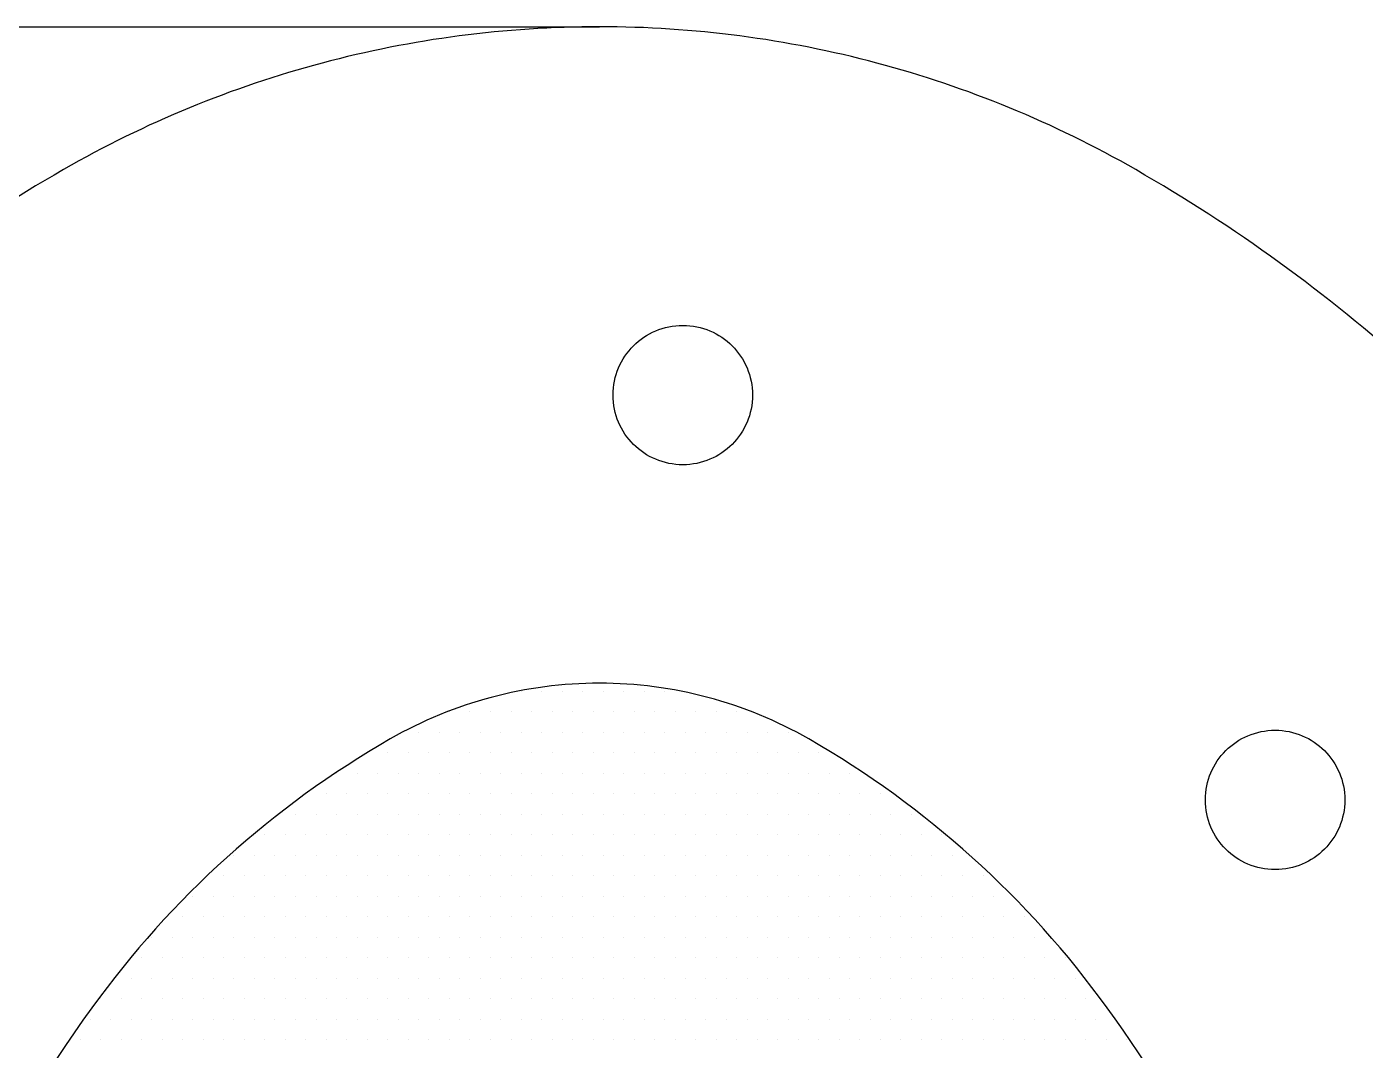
# Model space of a CAD drawing. Extents: x -695511 to 885008, y -751583 to -95266.
# Drawn here: x -594090.6 to -593683, y -234299.6 to -233987.8 of the extents above; entities that cross this region are included whole.
import ezdxf

# ---------------------------------------------------------------- set-up
doc = ezdxf.new("R2010")
doc.units = 0
doc.header["$LTSCALE"] = 1000
doc.header["$MEASUREMENT"] = 0
doc.linetypes.add('DASH', pattern=[0.35, 0.25, -0.1])
doc.layers.add('2', color=2, linetype='Continuous')

# ---------------------------------------------------------------- blocks, each defined once
blk = doc.blocks.new('*X153')
at = {"color": 0}
for p, q in [((49650, 16312.5), (49650, 16312.5)), ((49656.25, 16312.5), (49656.25, 16312.5)), ((49662.5, 16312.5), (49662.5, 16312.5)), ((49668.75, 16312.5), (49668.75, 16312.5)), ((49675, 16312.5), (49675, 16312.5)), ((49681.25, 16312.5), (49681.25, 16312.5)), ((49687.5, 16312.5), (49687.5, 16312.5)), ((49693.75, 16312.5), (49693.75, 16312.5)), ((49628.125, 16306.25), (49628.125, 16306.25)), ((49634.375, 16306.25), (49634.375, 16306.25)), ((49640.625, 16306.25), (49640.625, 16306.25)), ((49646.875, 16306.25), (49646.875, 16306.25)), ((49653.125, 16306.25), (49653.125, 16306.25)), ((49659.375, 16306.25), (49659.375, 16306.25)), ((49665.625, 16306.25), (49665.625, 16306.25)), ((49671.875, 16306.25), (49671.875, 16306.25)), ((49678.125, 16306.25), (49678.125, 16306.25)), ((49684.375, 16306.25), (49684.375, 16306.25)), ((49690.625, 16306.25), (49690.625, 16306.25)), ((49696.875, 16306.25), (49696.875, 16306.25)), ((49703.125, 16306.25), (49703.125, 16306.25)), ((49709.375, 16306.25), (49709.375, 16306.25)), ((49715.625, 16306.25), (49715.625, 16306.25)), ((49618.75, 16300), (49618.75, 16300)), ((49625, 16300), (49625, 16300)), ((49631.25, 16300), (49631.25, 16300)), ((49637.5, 16300), (49637.5, 16300)), ((49643.75, 16300), (49643.75, 16300)), ((49650, 16300), (49650, 16300)), ((49656.25, 16300), (49656.25, 16300)), ((49662.5, 16300), (49662.5, 16300)), ((49668.75, 16300), (49668.75, 16300)), ((49675, 16300), (49675, 16300)), ((49681.25, 16300), (49681.25, 16300)), ((49687.5, 16300), (49687.5, 16300)), ((49693.75, 16300), (49693.75, 16300)), ((49700, 16300), (49700, 16300)), ((49706.25, 16300), (49706.25, 16300)), ((49712.5, 16300), (49712.5, 16300)), ((49718.75, 16300), (49718.75, 16300)), ((49725, 16300), (49725, 16300)), ((49731.25, 16300), (49731.25, 16300)), ((49603.125, 16293.75), (49603.125, 16293.75)), ((49609.375, 16293.75), (49609.375, 16293.75)), ((49615.625, 16293.75), (49615.625, 16293.75)), ((49621.875, 16293.75), (49621.875, 16293.75)), ((49628.125, 16293.75), (49628.125, 16293.75)), ((49634.375, 16293.75), (49634.375, 16293.75)), ((49640.625, 16293.75), (49640.625, 16293.75)), ((49646.875, 16293.75), (49646.875, 16293.75)), ((49653.125, 16293.75), (49653.125, 16293.75)), ((49659.375, 16293.75), (49659.375, 16293.75)), ((49665.625, 16293.75), (49665.625, 16293.75)), ((49671.875, 16293.75), (49671.875, 16293.75)), ((49678.125, 16293.75), (49678.125, 16293.75)), ((49684.375, 16293.75), (49684.375, 16293.75)), ((49690.625, 16293.75), (49690.625, 16293.75)), ((49696.875, 16293.75), (49696.875, 16293.75)), ((49703.125, 16293.75), (49703.125, 16293.75)), ((49709.375, 16293.75), (49709.375, 16293.75)), ((49715.625, 16293.75), (49715.625, 16293.75)), ((49721.875, 16293.75), (49721.875, 16293.75)), ((49728.125, 16293.75), (49728.125, 16293.75)), ((49734.375, 16293.75), (49734.375, 16293.75)), ((49740.625, 16293.75), (49740.625, 16293.75)), ((49593.75, 16287.5), (49593.75, 16287.5)), ((49600, 16287.5), (49600, 16287.5)), ((49606.25, 16287.5), (49606.25, 16287.5)), ((49612.5, 16287.5), (49612.5, 16287.5)), ((49618.75, 16287.5), (49618.75, 16287.5)), ((49625, 16287.5), (49625, 16287.5)), ((49631.25, 16287.5), (49631.25, 16287.5)), ((49637.5, 16287.5), (49637.5, 16287.5)), ((49643.75, 16287.5), (49643.75, 16287.5)), ((49650, 16287.5), (49650, 16287.5)), ((49656.25, 16287.5), (49656.25, 16287.5)), ((49662.5, 16287.5), (49662.5, 16287.5)), ((49668.75, 16287.5), (49668.75, 16287.5)), ((49675, 16287.5), (49675, 16287.5)), ((49681.25, 16287.5), (49681.25, 16287.5)), ((49687.5, 16287.5), (49687.5, 16287.5)), ((49693.75, 16287.5), (49693.75, 16287.5)), ((49700, 16287.5), (49700, 16287.5)), ((49706.25, 16287.5), (49706.25, 16287.5)), ((49712.5, 16287.5), (49712.5, 16287.5)), ((49718.75, 16287.5), (49718.75, 16287.5)), ((49725, 16287.5), (49725, 16287.5)), ((49731.25, 16287.5), (49731.25, 16287.5)), ((49737.5, 16287.5), (49737.5, 16287.5)), ((49743.75, 16287.5), (49743.75, 16287.5)), ((49750, 16287.5), (49750, 16287.5)), ((49584.375, 16281.25), (49584.375, 16281.25)), ((49590.625, 16281.25), (49590.625, 16281.25)), ((49596.875, 16281.25), (49596.875, 16281.25)), ((49603.125, 16281.25), (49603.125, 16281.25)), ((49609.375, 16281.25), (49609.375, 16281.25)), ((49615.625, 16281.25), (49615.625, 16281.25)), ((49621.875, 16281.25), (49621.875, 16281.25)), ((49628.125, 16281.25), (49628.125, 16281.25)), ((49634.375, 16281.25), (49634.375, 16281.25)), ((49640.625, 16281.25), (49640.625, 16281.25)), ((49646.875, 16281.25), (49646.875, 16281.25)), ((49653.125, 16281.25), (49653.125, 16281.25)), ((49659.375, 16281.25), (49659.375, 16281.25)), ((49665.625, 16281.25), (49665.625, 16281.25)), ((49671.875, 16281.25), (49671.875, 16281.25)), ((49678.125, 16281.25), (49678.125, 16281.25)), ((49684.375, 16281.25), (49684.375, 16281.25)), ((49690.625, 16281.25), (49690.625, 16281.25)), ((49696.875, 16281.25), (49696.875, 16281.25)), ((49703.125, 16281.25), (49703.125, 16281.25)), ((49709.375, 16281.25), (49709.375, 16281.25)), ((49715.625, 16281.25), (49715.625, 16281.25)), ((49721.875, 16281.25), (49721.875, 16281.25)), ((49728.125, 16281.25), (49728.125, 16281.25)), ((49734.375, 16281.25), (49734.375, 16281.25)), ((49740.625, 16281.25), (49740.625, 16281.25)), ((49746.875, 16281.25), (49746.875, 16281.25)), ((49753.125, 16281.25), (49753.125, 16281.25)), ((49759.375, 16281.25), (49759.375, 16281.25)), ((49581.25, 16275), (49581.25, 16275)), ((49587.5, 16275), (49587.5, 16275)), ((49593.75, 16275), (49593.75, 16275)), ((49600, 16275), (49600, 16275)), ((49606.25, 16275), (49606.25, 16275)), ((49612.5, 16275), (49612.5, 16275)), ((49618.75, 16275), (49618.75, 16275)), ((49625, 16275), (49625, 16275)), ((49631.25, 16275), (49631.25, 16275)), ((49637.5, 16275), (49637.5, 16275)), ((49643.75, 16275), (49643.75, 16275)), ((49650, 16275), (49650, 16275)), ((49656.25, 16275), (49656.25, 16275)), ((49662.5, 16275), (49662.5, 16275)), ((49668.75, 16275), (49668.75, 16275)), ((49675, 16275), (49675, 16275)), ((49681.25, 16275), (49681.25, 16275)), ((49687.5, 16275), (49687.5, 16275)), ((49693.75, 16275), (49693.75, 16275)), ((49700, 16275), (49700, 16275)), ((49706.25, 16275), (49706.25, 16275)), ((49712.5, 16275), (49712.5, 16275)), ((49718.75, 16275), (49718.75, 16275)), ((49725, 16275), (49725, 16275)), ((49731.25, 16275), (49731.25, 16275)), ((49737.5, 16275), (49737.5, 16275)), ((49743.75, 16275), (49743.75, 16275)), ((49750, 16275), (49750, 16275)), ((49756.25, 16275), (49756.25, 16275)), ((49762.5, 16275), (49762.5, 16275)), ((49768.75, 16275), (49768.75, 16275)), ((49571.875, 16268.75), (49571.875, 16268.75)), ((49578.125, 16268.75), (49578.125, 16268.75)), ((49584.375, 16268.75), (49584.375, 16268.75)), ((49590.625, 16268.75), (49590.625, 16268.75)), ((49596.875, 16268.75), (49596.875, 16268.75)), ((49603.125, 16268.75), (49603.125, 16268.75)), ((49609.375, 16268.75), (49609.375, 16268.75)), ((49615.625, 16268.75), (49615.625, 16268.75)), ((49621.875, 16268.75), (49621.875, 16268.75)), ((49628.125, 16268.75), (49628.125, 16268.75)), ((49634.375, 16268.75), (49634.375, 16268.75)), ((49640.625, 16268.75), (49640.625, 16268.75)), ((49646.875, 16268.75), (49646.875, 16268.75)), ((49653.125, 16268.75), (49653.125, 16268.75)), ((49659.375, 16268.75), (49659.375, 16268.75)), ((49665.625, 16268.75), (49665.625, 16268.75)), ((49671.875, 16268.75), (49671.875, 16268.75)), ((49678.125, 16268.75), (49678.125, 16268.75)), ((49684.375, 16268.75), (49684.375, 16268.75)), ((49690.625, 16268.75), (49690.625, 16268.75)), ((49696.875, 16268.75), (49696.875, 16268.75)), ((49703.125, 16268.75), (49703.125, 16268.75)), ((49709.375, 16268.75), (49709.375, 16268.75)), ((49715.625, 16268.75), (49715.625, 16268.75)), ((49721.875, 16268.75), (49721.875, 16268.75)), ((49728.125, 16268.75), (49728.125, 16268.75)), ((49734.375, 16268.75), (49734.375, 16268.75)), ((49740.625, 16268.75), (49740.625, 16268.75)), ((49746.875, 16268.75), (49746.875, 16268.75)), ((49753.125, 16268.75), (49753.125, 16268.75)), ((49759.375, 16268.75), (49759.375, 16268.75)), ((49765.625, 16268.75), (49765.625, 16268.75)), ((49771.875, 16268.75), (49771.875, 16268.75)), ((49778.125, 16268.75), (49778.125, 16268.75)), ((49562.5, 16262.5), (49562.5, 16262.5)), ((49568.75, 16262.5), (49568.75, 16262.5)), ((49575, 16262.5), (49575, 16262.5)), ((49581.25, 16262.5), (49581.25, 16262.5)), ((49587.5, 16262.5), (49587.5, 16262.5)), ((49593.75, 16262.5), (49593.75, 16262.5)), ((49600, 16262.5), (49600, 16262.5)), ((49606.25, 16262.5), (49606.25, 16262.5)), ((49612.5, 16262.5), (49612.5, 16262.5)), ((49618.75, 16262.5), (49618.75, 16262.5)), ((49625, 16262.5), (49625, 16262.5)), ((49631.25, 16262.5), (49631.25, 16262.5)), ((49637.5, 16262.5), (49637.5, 16262.5)), ((49643.75, 16262.5), (49643.75, 16262.5)), ((49650, 16262.5), (49650, 16262.5)), ((49656.25, 16262.5), (49656.25, 16262.5)), ((49662.5, 16262.5), (49662.5, 16262.5)), ((49668.75, 16262.5), (49668.75, 16262.5)), ((49675, 16262.5), (49675, 16262.5)), ((49681.25, 16262.5), (49681.25, 16262.5)), ((49687.5, 16262.5), (49687.5, 16262.5)), ((49693.75, 16262.5), (49693.75, 16262.5)), ((49700, 16262.5), (49700, 16262.5)), ((49706.25, 16262.5), (49706.25, 16262.5)), ((49712.5, 16262.5), (49712.5, 16262.5)), ((49718.75, 16262.5), (49718.75, 16262.5)), ((49725, 16262.5), (49725, 16262.5)), ((49731.25, 16262.5), (49731.25, 16262.5)), ((49737.5, 16262.5), (49737.5, 16262.5)), ((49743.75, 16262.5), (49743.75, 16262.5)), ((49750, 16262.5), (49750, 16262.5)), ((49756.25, 16262.5), (49756.25, 16262.5)), ((49762.5, 16262.5), (49762.5, 16262.5)), ((49768.75, 16262.5), (49768.75, 16262.5)), ((49775, 16262.5), (49775, 16262.5)), ((49781.25, 16262.5), (49781.25, 16262.5)), ((49559.375, 16256.25), (49559.375, 16256.25)), ((49565.625, 16256.25), (49565.625, 16256.25)), ((49571.875, 16256.25), (49571.875, 16256.25)), ((49578.125, 16256.25), (49578.125, 16256.25)), ((49584.375, 16256.25), (49584.375, 16256.25)), ((49590.625, 16256.25), (49590.625, 16256.25)), ((49596.875, 16256.25), (49596.875, 16256.25)), ((49603.125, 16256.25), (49603.125, 16256.25)), ((49609.375, 16256.25), (49609.375, 16256.25)), ((49615.625, 16256.25), (49615.625, 16256.25)), ((49621.875, 16256.25), (49621.875, 16256.25)), ((49628.125, 16256.25), (49628.125, 16256.25)), ((49634.375, 16256.25), (49634.375, 16256.25)), ((49640.625, 16256.25), (49640.625, 16256.25)), ((49646.875, 16256.25), (49646.875, 16256.25)), ((49653.125, 16256.25), (49653.125, 16256.25)), ((49659.375, 16256.25), (49659.375, 16256.25)), ((49665.625, 16256.25), (49665.625, 16256.25)), ((49671.875, 16256.25), (49671.875, 16256.25)), ((49678.125, 16256.25), (49678.125, 16256.25)), ((49684.375, 16256.25), (49684.375, 16256.25)), ((49690.625, 16256.25), (49690.625, 16256.25)), ((49696.875, 16256.25), (49696.875, 16256.25)), ((49703.125, 16256.25), (49703.125, 16256.25)), ((49709.375, 16256.25), (49709.375, 16256.25)), ((49715.625, 16256.25), (49715.625, 16256.25)), ((49721.875, 16256.25), (49721.875, 16256.25)), ((49728.125, 16256.25), (49728.125, 16256.25)), ((49734.375, 16256.25), (49734.375, 16256.25)), ((49740.625, 16256.25), (49740.625, 16256.25)), ((49746.875, 16256.25), (49746.875, 16256.25)), ((49753.125, 16256.25), (49753.125, 16256.25)), ((49759.375, 16256.25), (49759.375, 16256.25)), ((49765.625, 16256.25), (49765.625, 16256.25)), ((49771.875, 16256.25), (49771.875, 16256.25)), ((49778.125, 16256.25), (49778.125, 16256.25)), ((49784.375, 16256.25), (49784.375, 16256.25)), ((49790.625, 16256.25), (49790.625, 16256.25)), ((49550, 16250), (49550, 16250)), ((49556.25, 16250), (49556.25, 16250)), ((49562.5, 16250), (49562.5, 16250)), ((49568.75, 16250), (49568.75, 16250)), ((49575, 16250), (49575, 16250)), ((49581.25, 16250), (49581.25, 16250)), ((49587.5, 16250), (49587.5, 16250)), ((49593.75, 16250), (49593.75, 16250)), ((49600, 16250), (49600, 16250)), ((49606.25, 16250), (49606.25, 16250)), ((49612.5, 16250), (49612.5, 16250)), ((49618.75, 16250), (49618.75, 16250)), ((49625, 16250), (49625, 16250)), ((49631.25, 16250), (49631.25, 16250)), ((49637.5, 16250), (49637.5, 16250)), ((49643.75, 16250), (49643.75, 16250)), ((49650, 16250), (49650, 16250)), ((49656.25, 16250), (49656.25, 16250)), ((49662.5, 16250), (49662.5, 16250)), ((49668.75, 16250), (49668.75, 16250)), ((49675, 16250), (49675, 16250)), ((49681.25, 16250), (49681.25, 16250)), ((49687.5, 16250), (49687.5, 16250)), ((49693.75, 16250), (49693.75, 16250)), ((49700, 16250), (49700, 16250)), ((49706.25, 16250), (49706.25, 16250)), ((49712.5, 16250), (49712.5, 16250)), ((49718.75, 16250), (49718.75, 16250)), ((49725, 16250), (49725, 16250)), ((49731.25, 16250), (49731.25, 16250)), ((49737.5, 16250), (49737.5, 16250)), ((49743.75, 16250), (49743.75, 16250)), ((49750, 16250), (49750, 16250)), ((49756.25, 16250), (49756.25, 16250)), ((49762.5, 16250), (49762.5, 16250)), ((49768.75, 16250), (49768.75, 16250)), ((49775, 16250), (49775, 16250)), ((49781.25, 16250), (49781.25, 16250)), ((49787.5, 16250), (49787.5, 16250)), ((49793.75, 16250), (49793.75, 16250)), ((49546.875, 16243.75), (49546.875, 16243.75)), ((49553.125, 16243.75), (49553.125, 16243.75)), ((49559.375, 16243.75), (49559.375, 16243.75)), ((49565.625, 16243.75), (49565.625, 16243.75)), ((49571.875, 16243.75), (49571.875, 16243.75)), ((49578.125, 16243.75), (49578.125, 16243.75)), ((49584.375, 16243.75), (49584.375, 16243.75)), ((49590.625, 16243.75), (49590.625, 16243.75)), ((49596.875, 16243.75), (49596.875, 16243.75)), ((49603.125, 16243.75), (49603.125, 16243.75)), ((49609.375, 16243.75), (49609.375, 16243.75)), ((49615.625, 16243.75), (49615.625, 16243.75)), ((49621.875, 16243.75), (49621.875, 16243.75)), ((49628.125, 16243.75), (49628.125, 16243.75)), ((49634.375, 16243.75), (49634.375, 16243.75)), ((49640.625, 16243.75), (49640.625, 16243.75)), ((49646.875, 16243.75), (49646.875, 16243.75)), ((49653.125, 16243.75), (49653.125, 16243.75)), ((49659.375, 16243.75), (49659.375, 16243.75)), ((49665.625, 16243.75), (49665.625, 16243.75)), ((49671.875, 16243.75), (49671.875, 16243.75)), ((49678.125, 16243.75), (49678.125, 16243.75)), ((49684.375, 16243.75), (49684.375, 16243.75)), ((49690.625, 16243.75), (49690.625, 16243.75)), ((49696.875, 16243.75), (49696.875, 16243.75)), ((49703.125, 16243.75), (49703.125, 16243.75)), ((49709.375, 16243.75), (49709.375, 16243.75)), ((49715.625, 16243.75), (49715.625, 16243.75)), ((49721.875, 16243.75), (49721.875, 16243.75)), ((49728.125, 16243.75), (49728.125, 16243.75)), ((49734.375, 16243.75), (49734.375, 16243.75)), ((49740.625, 16243.75), (49740.625, 16243.75)), ((49746.875, 16243.75), (49746.875, 16243.75)), ((49753.125, 16243.75), (49753.125, 16243.75)), ((49759.375, 16243.75), (49759.375, 16243.75)), ((49765.625, 16243.75), (49765.625, 16243.75)), ((49771.875, 16243.75), (49771.875, 16243.75)), ((49778.125, 16243.75), (49778.125, 16243.75)), ((49784.375, 16243.75), (49784.375, 16243.75)), ((49790.625, 16243.75), (49790.625, 16243.75)), ((49796.875, 16243.75), (49796.875, 16243.75)), ((49803.125, 16243.75), (49803.125, 16243.75)), ((49537.5, 16237.5), (49537.5, 16237.5)), ((49543.75, 16237.5), (49543.75, 16237.5)), ((49550, 16237.5), (49550, 16237.5)), ((49556.25, 16237.5), (49556.25, 16237.5)), ((49562.5, 16237.5), (49562.5, 16237.5)), ((49568.75, 16237.5), (49568.75, 16237.5)), ((49575, 16237.5), (49575, 16237.5)), ((49581.25, 16237.5), (49581.25, 16237.5)), ((49587.5, 16237.5), (49587.5, 16237.5)), ((49593.75, 16237.5), (49593.75, 16237.5)), ((49600, 16237.5), (49600, 16237.5)), ((49606.25, 16237.5), (49606.25, 16237.5)), ((49612.5, 16237.5), (49612.5, 16237.5)), ((49618.75, 16237.5), (49618.75, 16237.5)), ((49625, 16237.5), (49625, 16237.5)), ((49631.25, 16237.5), (49631.25, 16237.5)), ((49637.5, 16237.5), (49637.5, 16237.5)), ((49643.75, 16237.5), (49643.75, 16237.5)), ((49650, 16237.5), (49650, 16237.5)), ((49656.25, 16237.5), (49656.25, 16237.5)), ((49662.5, 16237.5), (49662.5, 16237.5)), ((49668.75, 16237.5), (49668.75, 16237.5)), ((49675, 16237.5), (49675, 16237.5)), ((49681.25, 16237.5), (49681.25, 16237.5)), ((49687.5, 16237.5), (49687.5, 16237.5)), ((49693.75, 16237.5), (49693.75, 16237.5)), ((49700, 16237.5), (49700, 16237.5)), ((49706.25, 16237.5), (49706.25, 16237.5)), ((49712.5, 16237.5), (49712.5, 16237.5)), ((49718.75, 16237.5), (49718.75, 16237.5)), ((49725, 16237.5), (49725, 16237.5)), ((49731.25, 16237.5), (49731.25, 16237.5)), ((49737.5, 16237.5), (49737.5, 16237.5)), ((49743.75, 16237.5), (49743.75, 16237.5)), ((49750, 16237.5), (49750, 16237.5)), ((49756.25, 16237.5), (49756.25, 16237.5)), ((49762.5, 16237.5), (49762.5, 16237.5)), ((49768.75, 16237.5), (49768.75, 16237.5)), ((49775, 16237.5), (49775, 16237.5)), ((49781.25, 16237.5), (49781.25, 16237.5)), ((49787.5, 16237.5), (49787.5, 16237.5)), ((49793.75, 16237.5), (49793.75, 16237.5)), ((49800, 16237.5), (49800, 16237.5)), ((49806.25, 16237.5), (49806.25, 16237.5)), ((49534.375, 16231.25), (49534.375, 16231.25)), ((49540.625, 16231.25), (49540.625, 16231.25)), ((49546.875, 16231.25), (49546.875, 16231.25)), ((49553.125, 16231.25), (49553.125, 16231.25)), ((49559.375, 16231.25), (49559.375, 16231.25)), ((49565.625, 16231.25), (49565.625, 16231.25)), ((49571.875, 16231.25), (49571.875, 16231.25)), ((49578.125, 16231.25), (49578.125, 16231.25)), ((49584.375, 16231.25), (49584.375, 16231.25)), ((49590.625, 16231.25), (49590.625, 16231.25)), ((49596.875, 16231.25), (49596.875, 16231.25)), ((49603.125, 16231.25), (49603.125, 16231.25)), ((49609.375, 16231.25), (49609.375, 16231.25)), ((49615.625, 16231.25), (49615.625, 16231.25)), ((49621.875, 16231.25), (49621.875, 16231.25)), ((49628.125, 16231.25), (49628.125, 16231.25)), ((49634.375, 16231.25), (49634.375, 16231.25)), ((49640.625, 16231.25), (49640.625, 16231.25)), ((49646.875, 16231.25), (49646.875, 16231.25)), ((49653.125, 16231.25), (49653.125, 16231.25)), ((49659.375, 16231.25), (49659.375, 16231.25)), ((49665.625, 16231.25), (49665.625, 16231.25)), ((49671.875, 16231.25), (49671.875, 16231.25)), ((49678.125, 16231.25), (49678.125, 16231.25)), ((49684.375, 16231.25), (49684.375, 16231.25)), ((49690.625, 16231.25), (49690.625, 16231.25)), ((49696.875, 16231.25), (49696.875, 16231.25)), ((49703.125, 16231.25), (49703.125, 16231.25)), ((49709.375, 16231.25), (49709.375, 16231.25)), ((49715.625, 16231.25), (49715.625, 16231.25)), ((49721.875, 16231.25), (49721.875, 16231.25)), ((49728.125, 16231.25), (49728.125, 16231.25)), ((49734.375, 16231.25), (49734.375, 16231.25)), ((49740.625, 16231.25), (49740.625, 16231.25)), ((49746.875, 16231.25), (49746.875, 16231.25)), ((49753.125, 16231.25), (49753.125, 16231.25)), ((49759.375, 16231.25), (49759.375, 16231.25)), ((49765.625, 16231.25), (49765.625, 16231.25)), ((49771.875, 16231.25), (49771.875, 16231.25)), ((49778.125, 16231.25), (49778.125, 16231.25)), ((49784.375, 16231.25), (49784.375, 16231.25)), ((49790.625, 16231.25), (49790.625, 16231.25)), ((49796.875, 16231.25), (49796.875, 16231.25)), ((49803.125, 16231.25), (49803.125, 16231.25)), ((49809.375, 16231.25), (49809.375, 16231.25)), ((49815.625, 16231.25), (49815.625, 16231.25)), ((49531.25, 16225), (49531.25, 16225)), ((49537.5, 16225), (49537.5, 16225)), ((49543.75, 16225), (49543.75, 16225)), ((49550, 16225), (49550, 16225)), ((49556.25, 16225), (49556.25, 16225)), ((49562.5, 16225), (49562.5, 16225)), ((49568.75, 16225), (49568.75, 16225)), ((49575, 16225), (49575, 16225)), ((49581.25, 16225), (49581.25, 16225)), ((49587.5, 16225), (49587.5, 16225)), ((49593.75, 16225), (49593.75, 16225)), ((49600, 16225), (49600, 16225)), ((49606.25, 16225), (49606.25, 16225)), ((49612.5, 16225), (49612.5, 16225)), ((49618.75, 16225), (49618.75, 16225)), ((49625, 16225), (49625, 16225)), ((49631.25, 16225), (49631.25, 16225)), ((49637.5, 16225), (49637.5, 16225)), ((49643.75, 16225), (49643.75, 16225)), ((49650, 16225), (49650, 16225)), ((49656.25, 16225), (49656.25, 16225)), ((49662.5, 16225), (49662.5, 16225)), ((49668.75, 16225), (49668.75, 16225)), ((49675, 16225), (49675, 16225)), ((49681.25, 16225), (49681.25, 16225)), ((49687.5, 16225), (49687.5, 16225)), ((49693.75, 16225), (49693.75, 16225)), ((49700, 16225), (49700, 16225)), ((49706.25, 16225), (49706.25, 16225)), ((49712.5, 16225), (49712.5, 16225)), ((49718.75, 16225), (49718.75, 16225)), ((49725, 16225), (49725, 16225)), ((49731.25, 16225), (49731.25, 16225)), ((49737.5, 16225), (49737.5, 16225)), ((49743.75, 16225), (49743.75, 16225)), ((49750, 16225), (49750, 16225)), ((49756.25, 16225), (49756.25, 16225)), ((49762.5, 16225), (49762.5, 16225)), ((49768.75, 16225), (49768.75, 16225)), ((49775, 16225), (49775, 16225)), ((49781.25, 16225), (49781.25, 16225)), ((49787.5, 16225), (49787.5, 16225)), ((49793.75, 16225), (49793.75, 16225)), ((49800, 16225), (49800, 16225)), ((49806.25, 16225), (49806.25, 16225)), ((49812.5, 16225), (49812.5, 16225)), ((49818.75, 16225), (49818.75, 16225)), ((49521.875, 16218.75), (49521.875, 16218.75)), ((49528.125, 16218.75), (49528.125, 16218.75)), ((49534.375, 16218.75), (49534.375, 16218.75)), ((49540.625, 16218.75), (49540.625, 16218.75)), ((49546.875, 16218.75), (49546.875, 16218.75)), ((49553.125, 16218.75), (49553.125, 16218.75)), ((49559.375, 16218.75), (49559.375, 16218.75)), ((49565.625, 16218.75), (49565.625, 16218.75)), ((49571.875, 16218.75), (49571.875, 16218.75)), ((49578.125, 16218.75), (49578.125, 16218.75)), ((49584.375, 16218.75), (49584.375, 16218.75)), ((49590.625, 16218.75), (49590.625, 16218.75)), ((49596.875, 16218.75), (49596.875, 16218.75)), ((49603.125, 16218.75), (49603.125, 16218.75)), ((49609.375, 16218.75), (49609.375, 16218.75)), ((49615.625, 16218.75), (49615.625, 16218.75)), ((49621.875, 16218.75), (49621.875, 16218.75)), ((49628.125, 16218.75), (49628.125, 16218.75)), ((49634.375, 16218.75), (49634.375, 16218.75)), ((49640.625, 16218.75), (49640.625, 16218.75)), ((49646.875, 16218.75), (49646.875, 16218.75)), ((49653.125, 16218.75), (49653.125, 16218.75)), ((49659.375, 16218.75), (49659.375, 16218.75)), ((49665.625, 16218.75), (49665.625, 16218.75)), ((49671.875, 16218.75), (49671.875, 16218.75)), ((49678.125, 16218.75), (49678.125, 16218.75)), ((49684.375, 16218.75), (49684.375, 16218.75)), ((49690.625, 16218.75), (49690.625, 16218.75)), ((49696.875, 16218.75), (49696.875, 16218.75)), ((49703.125, 16218.75), (49703.125, 16218.75)), ((49709.375, 16218.75), (49709.375, 16218.75)), ((49715.625, 16218.75), (49715.625, 16218.75)), ((49721.875, 16218.75), (49721.875, 16218.75)), ((49728.125, 16218.75), (49728.125, 16218.75)), ((49734.375, 16218.75), (49734.375, 16218.75)), ((49740.625, 16218.75), (49740.625, 16218.75)), ((49746.875, 16218.75), (49746.875, 16218.75)), ((49753.125, 16218.75), (49753.125, 16218.75)), ((49759.375, 16218.75), (49759.375, 16218.75)), ((49765.625, 16218.75), (49765.625, 16218.75)), ((49771.875, 16218.75), (49771.875, 16218.75)), ((49778.125, 16218.75), (49778.125, 16218.75)), ((49784.375, 16218.75), (49784.375, 16218.75)), ((49790.625, 16218.75), (49790.625, 16218.75)), ((49796.875, 16218.75), (49796.875, 16218.75)), ((49803.125, 16218.75), (49803.125, 16218.75)), ((49809.375, 16218.75), (49809.375, 16218.75)), ((49815.625, 16218.75), (49815.625, 16218.75)), ((49821.875, 16218.75), (49821.875, 16218.75)), ((49518.75, 16212.5), (49518.75, 16212.5)), ((49525, 16212.5), (49525, 16212.5)), ((49531.25, 16212.5), (49531.25, 16212.5)), ((49537.5, 16212.5), (49537.5, 16212.5)), ((49543.75, 16212.5), (49543.75, 16212.5)), ((49550, 16212.5), (49550, 16212.5)), ((49556.25, 16212.5), (49556.25, 16212.5)), ((49562.5, 16212.5), (49562.5, 16212.5)), ((49568.75, 16212.5), (49568.75, 16212.5)), ((49575, 16212.5), (49575, 16212.5)), ((49581.25, 16212.5), (49581.25, 16212.5)), ((49587.5, 16212.5), (49587.5, 16212.5)), ((49593.75, 16212.5), (49593.75, 16212.5)), ((49600, 16212.5), (49600, 16212.5)), ((49606.25, 16212.5), (49606.25, 16212.5)), ((49612.5, 16212.5), (49612.5, 16212.5)), ((49618.75, 16212.5), (49618.75, 16212.5)), ((49625, 16212.5), (49625, 16212.5)), ((49631.25, 16212.5), (49631.25, 16212.5)), ((49637.5, 16212.5), (49637.5, 16212.5)), ((49643.75, 16212.5), (49643.75, 16212.5)), ((49650, 16212.5), (49650, 16212.5)), ((49656.25, 16212.5), (49656.25, 16212.5)), ((49662.5, 16212.5), (49662.5, 16212.5)), ((49668.75, 16212.5), (49668.75, 16212.5)), ((49675, 16212.5), (49675, 16212.5)), ((49681.25, 16212.5), (49681.25, 16212.5)), ((49687.5, 16212.5), (49687.5, 16212.5)), ((49693.75, 16212.5), (49693.75, 16212.5)), ((49700, 16212.5), (49700, 16212.5)), ((49706.25, 16212.5), (49706.25, 16212.5)), ((49712.5, 16212.5), (49712.5, 16212.5)), ((49718.75, 16212.5), (49718.75, 16212.5)), ((49725, 16212.5), (49725, 16212.5)), ((49731.25, 16212.5), (49731.25, 16212.5)), ((49737.5, 16212.5), (49737.5, 16212.5)), ((49743.75, 16212.5), (49743.75, 16212.5)), ((49750, 16212.5), (49750, 16212.5)), ((49756.25, 16212.5), (49756.25, 16212.5)), ((49762.5, 16212.5), (49762.5, 16212.5)), ((49768.75, 16212.5), (49768.75, 16212.5)), ((49775, 16212.5), (49775, 16212.5)), ((49781.25, 16212.5), (49781.25, 16212.5)), ((49787.5, 16212.5), (49787.5, 16212.5)), ((49793.75, 16212.5), (49793.75, 16212.5)), ((49800, 16212.5), (49800, 16212.5)), ((49806.25, 16212.5), (49806.25, 16212.5)), ((49812.5, 16212.5), (49812.5, 16212.5)), ((49818.75, 16212.5), (49818.75, 16212.5)), ((49825, 16212.5), (49825, 16212.5)), ((49515.625, 16206.25), (49515.625, 16206.25)), ((49521.875, 16206.25), (49521.875, 16206.25)), ((49528.125, 16206.25), (49528.125, 16206.25)), ((49534.375, 16206.25), (49534.375, 16206.25)), ((49540.625, 16206.25), (49540.625, 16206.25)), ((49546.875, 16206.25), (49546.875, 16206.25)), ((49553.125, 16206.25), (49553.125, 16206.25)), ((49559.375, 16206.25), (49559.375, 16206.25)), ((49565.625, 16206.25), (49565.625, 16206.25)), ((49571.875, 16206.25), (49571.875, 16206.25)), ((49578.125, 16206.25), (49578.125, 16206.25)), ((49584.375, 16206.25), (49584.375, 16206.25)), ((49590.625, 16206.25), (49590.625, 16206.25)), ((49596.875, 16206.25), (49596.875, 16206.25)), ((49603.125, 16206.25), (49603.125, 16206.25)), ((49609.375, 16206.25), (49609.375, 16206.25)), ((49615.625, 16206.25), (49615.625, 16206.25)), ((49621.875, 16206.25), (49621.875, 16206.25)), ((49628.125, 16206.25), (49628.125, 16206.25)), ((49634.375, 16206.25), (49634.375, 16206.25)), ((49640.625, 16206.25), (49640.625, 16206.25)), ((49646.875, 16206.25), (49646.875, 16206.25)), ((49653.125, 16206.25), (49653.125, 16206.25)), ((49659.375, 16206.25), (49659.375, 16206.25)), ((49665.625, 16206.25), (49665.625, 16206.25)), ((49671.875, 16206.25), (49671.875, 16206.25)), ((49678.125, 16206.25), (49678.125, 16206.25)), ((49684.375, 16206.25), (49684.375, 16206.25)), ((49690.625, 16206.25), (49690.625, 16206.25)), ((49696.875, 16206.25), (49696.875, 16206.25)), ((49703.125, 16206.25), (49703.125, 16206.25)), ((49709.375, 16206.25), (49709.375, 16206.25)), ((49715.625, 16206.25), (49715.625, 16206.25)), ((49721.875, 16206.25), (49721.875, 16206.25)), ((49728.125, 16206.25), (49728.125, 16206.25)), ((49734.375, 16206.25), (49734.375, 16206.25)), ((49740.625, 16206.25), (49740.625, 16206.25)), ((49746.875, 16206.25), (49746.875, 16206.25)), ((49753.125, 16206.25), (49753.125, 16206.25)), ((49759.375, 16206.25), (49759.375, 16206.25)), ((49765.625, 16206.25), (49765.625, 16206.25)), ((49771.875, 16206.25), (49771.875, 16206.25)), ((49778.125, 16206.25), (49778.125, 16206.25)), ((49784.375, 16206.25), (49784.375, 16206.25)), ((49790.625, 16206.25), (49790.625, 16206.25)), ((49796.875, 16206.25), (49796.875, 16206.25)), ((49803.125, 16206.25), (49803.125, 16206.25)), ((49809.375, 16206.25), (49809.375, 16206.25)), ((49815.625, 16206.25), (49815.625, 16206.25)), ((49821.875, 16206.25), (49821.875, 16206.25)), ((49828.125, 16206.25), (49828.125, 16206.25)), ((49834.375, 16206.25), (49834.375, 16206.25))]:
    blk.add_line(p, q, dxfattribs=at)

msp = doc.modelspace()

# ---------------------------------------------------------------- linework, layer by layer
at = {"layer": '2', "linetype": 'DASH', "ltscale": 15}
msp.add_line((-595118.69, -233987.79), (-593916.22, -233987.79), dxfattribs=at)
msp.add_lwpolyline([(-593916.22, -233987.79, 0.131023), (-594079.51, -234031.32, 0.106557), (-594232.99, -234169.63, 0.083851), (-594328.29, -234363.08, 0.072735), (-594364.2, -234608.64, 0.072735), (-594328.29, -234854.2, 0.083851), (-594232.99, -235047.64, 0.106557), (-594079.51, -235185.95, 0.131023), (-593916.22, -235229.48, 0.131023), (-593752.93, -235185.95, 0.106557), (-593599.45, -235047.64, 0.083851), (-593504.15, -234854.2, 0.072735), (-593468.24, -234608.64, 0.072735), (-593504.15, -234363.08, 0.083851), (-593599.45, -234169.63, 0.106557), (-593752.93, -234031.32, 0.131023)], format="xyb", close=True, dxfattribs=at)
for points in [[(-593916.22, -234187.79, 0.131023), (-593979.94, -234204.77, 0.106557), (-594070.8, -234286.66, 0.083851), (-594136.66, -234420.35, 0.072735), (-594164.2, -234608.64, 0.072735), (-594136.66, -234796.92, 0.083851), (-594070.8, -234930.62, 0.00795), (-594065.28, -234938.01, 0.131023)], [(-593700.56, -234405.31, 0.07498), (-593761.64, -234286.66, 0.106557), (-593852.51, -234204.77, 0.131023), (-593916.22, -234187.79, 0.131023)]]:
    msp.add_lwpolyline(points, format="xyb", dxfattribs=at)
for centre in [(-593890.86, -234100), (-593710.48, -234223.34)]:
    msp.add_circle(centre, 21.23, dxfattribs=at)

# ---------------------------------------------------------------- block references
at = {"layer": '2', "linetype": 'DASH', "ltscale": 15, "xscale": 0.9999974754173308, "yscale": 0.9999974754173308, "zscale": 0.9999974754173308}
msp.add_blockref('*X153', (-643589.93, -250502.69), dxfattribs=at)

doc.saveas('drawing.dxf')
